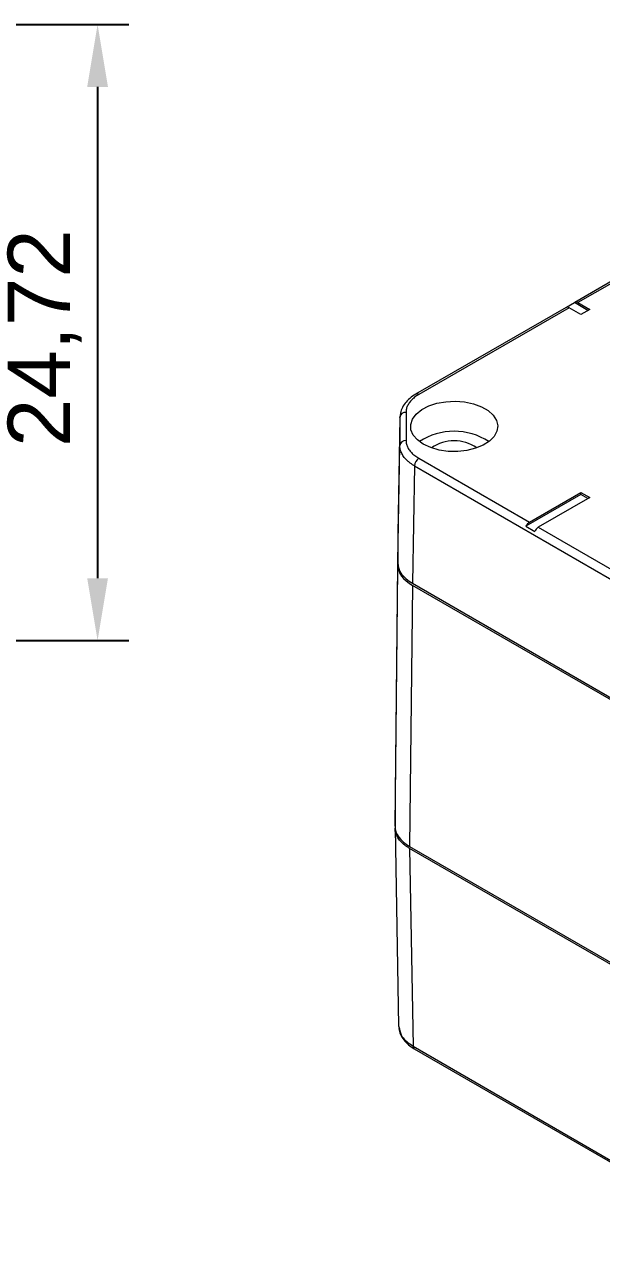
# Model space of a CAD drawing. Header units: millimetres. Extents: x 0 to 297, y 0 to 210.
# Drawn here: x 147.47 to 170.63, y 91.38 to 140.67 of the extents above; entities that cross this region are included whole.
import ezdxf

# ---------------------------------------------------------------- set-up
doc = ezdxf.new("R2010")
doc.units = ezdxf.units.MM
doc.layers.add('标注层', color=90, linetype='Continuous')
doc.styles.get("Standard").update_dxf_attribs({"font": 'arial.ttf'})
doc.dimstyles.new('ISO-25', dxfattribs={"dimtxt": 2.5, "dimasz": 2.5, "dimexe": 1.25, "dimexo": 0.625, "dimtad": 1, "dimtxsty": 'Standard', "dimcen": 2.5, "dimadec": 0, "dimazin": 0, "dimtfac": 1, "dimtmove": 0, "dimatfit": 3, "dimfxl": 0, "dimarcsym": 0})

# ---------------------------------------------------------------- blocks, each defined once
blk = doc.blocks.new('*D7')
at = {"layer": 'Defpoints', "color": 0, "transparency": 16777216}
for p in [(96.881, 140.669), (96.881, 115.946), (150.398, 115.946)]:
    blk.add_point(p, dxfattribs=at)
at = {"layer": '标注层', "color": 0, "lineweight": -2, "transparency": 16777216}
for p, q in [((97.506, 140.669), (151.648, 140.669)), ((150.398, 138.169), (150.398, 118.446)), ((97.506, 115.946), (151.648, 115.946))]:
    blk.add_line(p, q, dxfattribs=at)
at = {"layer": '标注层', "color": 0, "transparency": 16777216}
for points in [[(149.981, 138.169), (150.815, 138.169), (150.398, 140.669)], [(149.981, 118.446), (150.815, 118.446), (150.398, 115.946)]]:
    blk.add_solid(points, dxfattribs=at)
at = {"layer": '标注层', "color": 0, "transparency": 16777216, "insert": (148.271, 128.081), "char_height": 2.5, "attachment_point": 5, "rotation": 90}
blk.add_mtext('24,72', dxfattribs=at)

msp = doc.modelspace()

# ---------------------------------------------------------------- linework, layer by layer
at = {"color": 7, "linetype": 'Continuous', "lineweight": 15}
for p, q in [((175.601, 133.004), (169.563, 129.519)), ((175.726, 132.992), (169.688, 129.506)), ((169.21, 129.315), (163.172, 125.829)), ((169.335, 129.302), (163.297, 125.817)), ((169.229, 129.323), (169.547, 129.506)), ((169.808, 129.029), (169.335, 129.302)), ((170.091, 129.192), (169.547, 129.506)), ((169.688, 129.506), (170.162, 129.233)), ((170.162, 129.233), (169.808, 129.029)), ((162.535, 124.901), (162.454, 120.223)), ((162.535, 124.901), (162.576, 125.021)), ((162.535, 124.901), (162.535, 123.773)), ((162.785, 125.103), (162.785, 123.975)), ((162.454, 119.056), (162.535, 123.773)), ((163.297, 123.26), (167.744, 120.694)), ((163.12, 122.957), (163.04, 118.24)), ((163.12, 122.957), (171.564, 118.083)), ((169.808, 121.804), (167.602, 120.53)), ((167.744, 120.694), (169.808, 121.885)), ((169.808, 121.885), (170.162, 121.681)), ((169.808, 121.804), (169.808, 121.885)), ((170.091, 121.64), (169.808, 121.804)), ((170.162, 121.681), (168.097, 120.489)), ((167.602, 120.53), (167.956, 120.326)), ((168.097, 120.489), (171.763, 118.373)), ((162.454, 120.141), (162.343, 109.716)), ((162.454, 120.223), (162.454, 119.056)), ((162.343, 108.496), (162.454, 118.975)), ((162.454, 118.975), (162.454, 119.056)), ((163.04, 118.158), (162.928, 107.68)), ((163.04, 118.24), (191.022, 102.087)), ((191.022, 102.005), (163.04, 118.158)), ((162.343, 109.716), (162.343, 108.496)), ((162.344, 108.449), (162.344, 108.415)), ((162.344, 108.415), (162.481, 100.483)), ((162.928, 107.68), (191.022, 91.462)), ((191.022, 91.382), (162.93, 107.599)), ((162.93, 107.599), (163.066, 99.667)), ((162.481, 100.483), (162.522, 100.364)), ((163.066, 99.667), (171.525, 94.784)), ((163.118, 99.555), (171.585, 94.668))]:
    msp.add_line(p, q, dxfattribs=at)
at = {"color": 7, "linetype": 'Continuous', "lineweight": 15, "flags": 128}
msp.add_lwpolyline([(163.48, 123.824), (163.243, 123.995), (163.074, 124.19), (162.983, 124.402), (162.973, 124.621), (163.044, 124.835), (163.194, 125.036), (163.415, 125.213), (163.696, 125.359), (164.026, 125.467), (164.387, 125.531), (164.765, 125.549), (165.139, 125.519), (165.495, 125.444), (165.814, 125.326), (166.081, 125.172), (166.285, 124.988), (166.415, 124.782), (166.466, 124.566), (166.436, 124.348), (166.325, 124.139), (166.138, 123.949), (165.886, 123.787), (165.578, 123.659), (165.231, 123.573), (164.859, 123.532), (164.481, 123.538), (164.114, 123.59), (163.775, 123.687), (163.48, 123.824)], dxfattribs=at)
at = {"color": 7, "linetype": 'Continuous', "lineweight": 15}
for centre, radius, start, end in [((169.262, 129.204), 0.122, 53.4103, 115.2796), ((169.618, 129.415), 0.116, 52.3311, 127.6796), ((163.225, 125.721), 0.12, 52.8283, 115.6609), ((162.764, 124.872), 0.231, 84.9328, 172.751), ((164.717, 121.828), 2.518, 56.4384, 123.5616), ((162.764, 123.744), 0.231, 84.9329, 172.7509), ((164.717, 122.383), 1.577, 54.9576, 125.0425), ((163.505, 122.936), 0.385, 122.6434, 176.8947), ((167.944, 120.377), 0.375, 122.3599, 155.8518), ((168.298, 120.173), 0.375, 122.3599, 155.8518), ((163.19, 99.657), 0.124, 175.188, 234.5761)]:
    msp.add_arc(centre, radius, start, end, dxfattribs=at)
for centre, ratio, start_param, end_param in [((164.455, 119.056), 0.577241, 3.141552, 3.92687), ((164.454, 118.975), 0.57727, 3.141577, 3.926944), ((164.343, 108.496), 0.57727, 3.141577, 3.926944)]:
    msp.add_ellipse(centre, major_axis=(2, 0), ratio=ratio, start_param=start_param, end_param=end_param, dxfattribs=at)
for points, knots in [([(163.173, 125.829), (163.09, 125.776), (162.923, 125.669), (162.736, 125.469), (162.599, 125.25), (162.563, 125.096), (162.545, 125.019)], [0, 0, 0, 0, 0.246205, 0.495735, 0.747366, 1, 1, 1, 1]), ([(163.297, 125.817), (163.268, 125.799), (163.209, 125.764), (163.13, 125.707), (163.058, 125.646), (162.994, 125.583), (162.92, 125.497), (162.848, 125.384), (162.794, 125.245), (162.788, 125.15), (162.785, 125.103)], [0, 0, 0, 0, 0.092882, 0.18504, 0.276965, 0.369151, 0.462087, 0.641959, 0.820055, 1, 1, 1, 1]), ([(163.12, 122.957), (163.087, 122.977), (163.022, 123.017), (162.932, 123.081), (162.851, 123.149), (162.778, 123.22), (162.714, 123.294), (162.659, 123.37), (162.614, 123.448), (162.579, 123.528), (162.554, 123.609), (162.538, 123.691), (162.536, 123.746), (162.535, 123.773)], [0, 0, 0, 0, 0.0909127, 0.1818245, 0.2727354, 0.3636455, 0.4545549, 0.5454636, 0.6363717, 0.7272794, 0.8181866, 0.9090934, 1, 1, 1, 1]), ([(162.785, 123.975), (162.786, 123.95), (162.787, 123.901), (162.802, 123.828), (162.824, 123.756), (162.856, 123.685), (162.91, 123.594), (162.997, 123.486), (163.13, 123.365), (163.241, 123.295), (163.297, 123.26)], [0, 0, 0, 0, 0.092925, 0.185127, 0.277094, 0.369323, 0.462302, 0.6421, 0.820126, 1, 1, 1, 1]), ([(162.93, 107.599), (162.897, 107.618), (162.831, 107.658), (162.742, 107.723), (162.66, 107.79), (162.588, 107.861), (162.524, 107.935), (162.469, 108.011), (162.424, 108.089), (162.388, 108.169), (162.363, 108.251), (162.347, 108.333), (162.345, 108.387), (162.344, 108.415)], [0, 0, 0, 0, 0.09091, 0.181819, 0.272728, 0.363637, 0.454546, 0.545454, 0.636363, 0.727272, 0.818181, 0.90909, 1, 1, 1, 1]), ([(162.491, 100.366), (162.509, 100.289), (162.545, 100.135), (162.682, 99.916), (162.869, 99.716), (163.036, 99.609), (163.118, 99.555)], [0, 0, 0, 0, 0.252634, 0.504265, 0.753796, 1, 1, 1, 1]), ([(162.522, 100.364), (162.544, 100.253), (162.598, 99.99), (162.895, 99.785), (163.066, 99.667)], [0, 0, 0, 0, 0.421785, 1, 1, 1, 1])]:
    msp.add_open_spline(points, degree=3, knots=knots, dxfattribs=at)

# ---------------------------------------------------------------- dimensions: what is measured, and where the dimension line sits
at = {"layer": '标注层'}
dim = msp.add_linear_dim(base=(150.398, 115.946), p1=(96.881, 140.669), p2=(96.881, 115.946), angle=90, dimstyle='ISO-25', dxfattribs=at)
dim.commit()
dim.dimension.update_dxf_attribs({"geometry": '*D7', "text_midpoint": (150.398, 128.081), "dimtype": 160})

doc.saveas('drawing.dxf')
